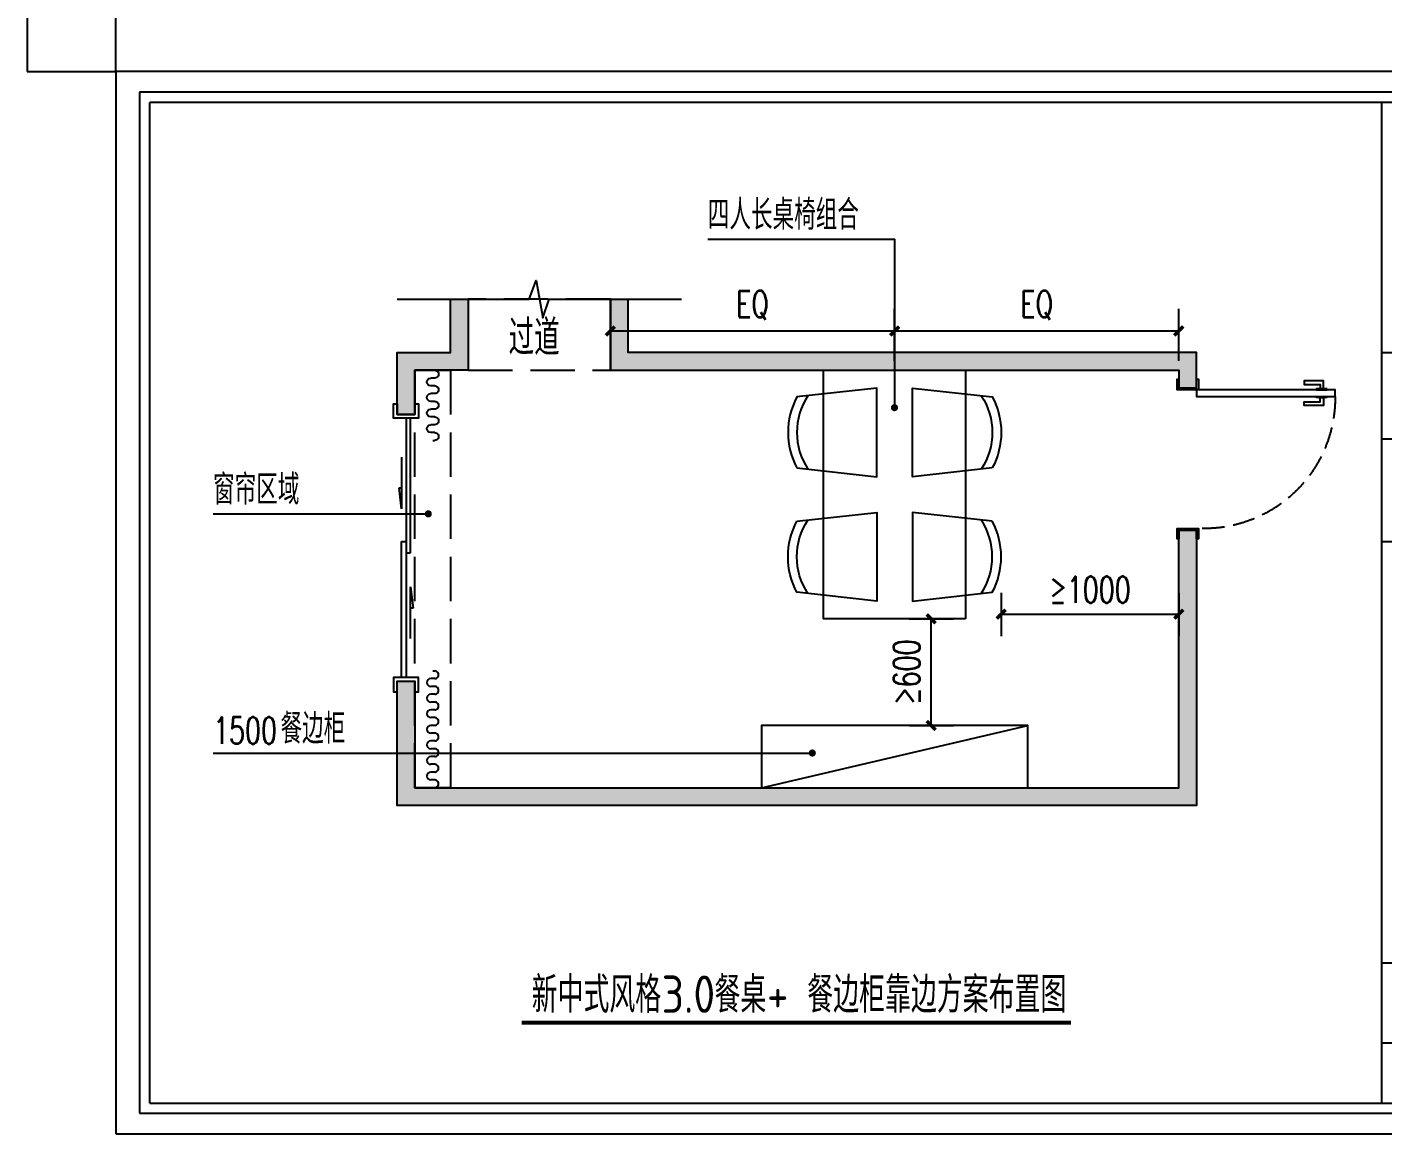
# Model space of a CAD drawing. Extents: x -39284 to 61125, y -120535 to -93658.
# Drawn here: x 24600 to 32232, y -119499 to -113269 of the extents above; entities that cross this region are included whole.
import ezdxf

# ---------------------------------------------------------------- set-up
doc = ezdxf.new("R2010")
doc.units = 0
doc.header["$LTSCALE"] = 1000
doc.header["$MEASUREMENT"] = 0
doc.linetypes.add('DASH', pattern=[0.35, 0.25, -0.1])
for name, color, linetype in [('DIM_SYMB', 3, 'Continuous'), ('DS-DRAPERY', 32, 'Continuous'), ('PM-家具', 146, 'Continuous'), ('PUB_DIM', 3, 'Continuous'), ('PUB_TEXT', 7, 'Continuous'), ('WALL', 255, 'Continuous'), ('WINDOW', 4, 'Continuous')]:
    doc.layers.add(name, color=color, linetype=linetype)
doc.styles.add('_TCH_DIM', font='SIMPLEX', dxfattribs={"bigfont": 'GBCBIG'})
doc.styles.add('_TCH_DIM_T3', font='SIMPLEX', dxfattribs={"width": 0.705882, "bigfont": 'GBCBIG'})
doc.styles.get("Standard").update_dxf_attribs({"font": 'gbenor.shx', "bigfont": 'gbcbig.shx'})
doc.dimstyles.new('_TCH_ARCH&&50', dxfattribs={"dimtxt": 148.75, "dimasz": 50, "dimexe": 125, "dimexo": 150, "dimgap": 63.125, "dimtad": 1, "dimdec": 0, "dimzin": 0, "dimdsep": 46, "dimtxsty": '_TCH_DIM_T3', "dimblk": 'ARCHTICK', "dimcen": 0.09, "dimclrt": 7, "dimazin": 2, "dimtfac": 1, "dimtdec": 0, "dimtix": 1, "dimtmove": 2, "dimatfit": 3, "dimfxl": 50, "dimtolj": 1, "dimtzin": 0, "dimarcsym": 0})

# ---------------------------------------------------------------- blocks, each defined once
blk = doc.blocks.new('餐厅摆放方案图框')
at = {"color": 251}
for p, q in [((25027, 17757), (372, 17757)), ((372, 17757), (372, 493)), ((372, 493), (25027, 493))]:
    blk.add_line(p, q, dxfattribs=at)
for p, q in [((24853, 17583), (546, 17583)), ((546, 667), (546, 17583)), ((21376, 667), (21376, 17583)), ((21376, 13356), (24853, 13356)), ((21376, 11898), (24853, 11898)), ((21376, 10159), (24853, 10159)), ((21376, 3039), (24853, 3039)), ((21376, 1686), (24853, 1686)), ((546, 667), (24853, 667))]:
    blk.add_line(p, q)
blk.add_lwpolyline([(-25, 145), (25375, 145), (25375, 18105), (-25, 18105)], close=True)
blk = doc.blocks.new('餐椅')
at = {"linetype": 'Continuous'}
blk.add_lwpolyline([(-37122.2, -100189.9), (-36672.2, -100239.9), (-36672.2, -99739.9), (-37122.2, -99789.9, 0.25)], format="xyb", close=True, dxfattribs=at)
at = {"color": 251, "linetype": 'Continuous'}
blk.add_arc((-36747.2, -99989.9), 375, 146.51087, 213.48913, dxfattribs=at)
blk = doc.blocks.new('table003')
at = {"layer": 'PM-家具'}
blk.add_lwpolyline([(-36972.2, -99097.2), (-36172.2, -99097.2), (-36172.2, -100497.2), (-36972.2, -100497.2)], close=True, dxfattribs=at)
blk.add_blockref('餐椅', (0, 542.7), dxfattribs=at)
at = {"layer": 'PM-家具', "xscale": -1}
blk.add_blockref('餐椅', (-73144.4, 542.7), dxfattribs=at)
at = {"layer": 'PM-家具', "xscale": -1, "rotation": 180}
blk.add_blockref('餐椅', (0, -200137), dxfattribs=at)
at = {"layer": 'PM-家具', "rotation": 180}
blk.add_blockref('餐椅', (-73144.4, -200137), dxfattribs=at)
blk = doc.blocks.new('door-swing-single1')
at = {"color": 0, "linetype": 'ByBlock'}
for points in [[(10, -10), (10, 110), (-50, 110), (-50, 100), (0, 100)], [(0, 0), (0, 100)], [(0, 0), (-50, 0), (-50, -10), (10, -10)], [(10, 0), (48, 0), (48, -780), (10, -780), (10, -10)]]:
    blk.add_lwpolyline(points, dxfattribs=at)
for points in [[(800, 0), (800, 100), (850, 100), (850, 110), (790, 110), (790, -10), (850, -10), (850, 0)], [(5, -715), (-40, -715), (-40, -605), (-20, -605), (-20, -695), (5, -695)], [(53, -715), (98, -715), (98, -605), (78, -605), (78, -695), (53, -695)], [(5, -735), (5, -675), (10, -675), (10, -735)], [(53, -735), (53, -675), (48, -675), (48, -735)]]:
    blk.add_lwpolyline(points, close=True, dxfattribs=at)
at = {"color": 250, "linetype": 'DASH', "ltscale": 0.5}
blk.add_arc((53.8, -42.6), 737.4, 269.54749, 3.31294, dxfattribs=at)
blk = doc.blocks.new('$DorLib2D$00000131')
at = {"color": 0, "linetype": 'Continuous'}
for p, q in [((0.15, 0.125), (0.2319, 0.1973)), ((0.2319, 0.1973), (0.2319, 0.125)), ((-0.5, 0.125), (-0.5, 0)), ((0.0192, 0.125), (-0.5, 0.125)), ((0.0192, 0), (0.0192, 0.125)), ((0.35, 0.125), (0.15, 0.125)), ((-0.5, 0), (0.0192, 0)), ((-0.024, 0), (0.5, 0)), ((-0.024, -0.125), (-0.024, 0)), ((0.5, 0), (0.5, -0.125)), ((-0.35, -0.125), (-0.15, -0.125)), ((-0.2319, -0.1973), (-0.2319, -0.125)), ((-0.15, -0.125), (-0.2319, -0.1973)), ((0.5, -0.125), (-0.024, -0.125))]:
    blk.add_line(p, q, dxfattribs=at)
blk = doc.blocks.new('小窗帘')
for p, q in [((-24810.9, -110120.2), (-24832.8, -110120.2)), ((-24821.8, -110076.3), (-24810.9, -110076.3)), ((-24810.9, -110164), (-24832.8, -110164)), ((-24810.9, -110207.9), (-24832.8, -110207.9)), ((-24810.9, -110251.7), (-24832.8, -110251.7)), ((-24810.9, -110295.6), (-24832.8, -110295.6)), ((-24810.9, -110339.4), (-24832.8, -110339.4)), ((-24810.9, -110383.3), (-24832.8, -110383.3)), ((-24810.9, -110427.1), (-24832.8, -110427.1)), ((-24810.9, -110470.9), (-24832.8, -110470.9))]:
    blk.add_line(p, q)
blk.add_lwpolyline([(-24821.8, -110076.3, 0, 0, 0), (-24821.8, -109983.4, 41.1, 0, 0), (-24821.8, -109934.1, 0, 0, 0)], format="xyseb")
for centre, start, end in [((-24832.8, -110142.1), 90, 270), ((-24810.9, -110098.3), 270, 90.00016), ((-24832.8, -110229.8), 90, 270), ((-24810.9, -110186), 270, 90.00016), ((-24810.9, -110273.6), 270, 90.00016), ((-24832.8, -110317.5), 90, 270), ((-24810.9, -110361.3), 270, 90.00016), ((-24832.8, -110405.2), 90, 270), ((-24810.9, -110449), 270, 90.00016)]:
    blk.add_arc(centre, 21.9, start, end)
blk = doc.blocks.new('B14-1')
for p, q in [((-933, 124), (-933, 148)), ((-837, 148), (-837, 100)), ((-741, 148), (-741, 100)), ((-645, 148), (-645, 100)), ((-549, 148), (-549, 100)), ((-453, 148), (-453, 100)), ((-357, 148), (-357, 100)), ((-261, 148), (-261, 100)), ((-165, 148), (-165, 100)), ((-69, 148), (-69, 100)), ((27, 148), (27, 100)), ((123, 148), (123, 100)), ((219, 148), (219, 100)), ((315, 148), (315, 100)), ((411, 148), (411, 100)), ((507, 148), (507, 100))]:
    blk.add_line(p, q)
blk.add_lwpolyline([(-933, 124, 0, 0, 0), (-1137, 124, 90, 0, 0), (-1245, 124, 0, 0, 0)], format="xyseb")
for centre, start, end in [((-885, 148), 360, 180.0002), ((-693, 148), 360, 180.0002), ((-501, 148), 360, 180.0002), ((-309, 148), 360, 180.0002), ((-117, 148), 360, 180.0002), ((75, 148), 0, 180.0002), ((267, 148), 0, 180.0002), ((459, 148), 0, 180.0002), ((-789, 100), 180, 360), ((-597, 100), 180, 360), ((-405, 100), 180, 360), ((-213, 100), 180, 360), ((-21, 100), 180, 0), ((171, 100), 180, 0), ((363, 100), 180, 0)]:
    blk.add_arc(centre, 48, start, end)
blk = doc.blocks.new('_ArchTick')
at = {"color": 0, "linetype": 'ByBlock', "const_width": 0.4}
blk.add_lwpolyline([(-0.5, -0.5), (0.5, 0.5)], dxfattribs=at)
blk = doc.blocks.new('*D19')
at = {"layer": 'Defpoints', "color": 0, "transparency": 16777216}
for p in [(29483.3, -114979.3), (27883.3, -115297.3), (29483.3, -115297.3)]:
    blk.add_point(p, dxfattribs=at)
at = {"layer": 'PUB_DIM', "color": 0, "lineweight": -2, "transparency": 16777216}
for p, q in [((27883.3, -115147.3), (27883.3, -114854.3)), ((29483.3, -115147.3), (29483.3, -114854.3)), ((27883.3, -114979.3), (29483.3, -114979.3))]:
    blk.add_line(p, q, dxfattribs=at)
at = {"layer": 'PUB_DIM', "color": 0, "lineweight": -2, "transparency": 16777216, "xscale": 50, "yscale": 50, "zscale": 50, "rotation": 180}
blk.add_blockref('_ArchTick', (27883.3, -114979.3), dxfattribs=at)
at = {"layer": 'PUB_DIM', "color": 0, "lineweight": -2, "transparency": 16777216, "xscale": 50, "yscale": 50, "zscale": 50}
blk.add_blockref('_ArchTick', (29483.3, -114979.3), dxfattribs=at)
at = {"layer": 'PUB_DIM', "color": 7, "transparency": 16777216, "insert": (28683.3, -114834.7), "char_height": 148.75, "attachment_point": 5, "style": '_TCH_DIM_T3'}
blk.add_mtext('\\A1;EQ', dxfattribs=at)
blk = doc.blocks.new('*D20')
at = {"layer": 'Defpoints', "color": 0, "transparency": 16777216}
for p in [(31083.3, -114979.3), (29483.3, -115297.3), (31083.3, -115297.3)]:
    blk.add_point(p, dxfattribs=at)
at = {"layer": 'PUB_DIM', "color": 0, "lineweight": -2, "transparency": 16777216}
for p, q in [((29483.3, -115147.3), (29483.3, -114854.3)), ((31083.3, -115147.3), (31083.3, -114854.3)), ((29483.3, -114979.3), (31083.3, -114979.3))]:
    blk.add_line(p, q, dxfattribs=at)
at = {"layer": 'PUB_DIM', "color": 0, "lineweight": -2, "transparency": 16777216, "xscale": 50, "yscale": 50, "zscale": 50, "rotation": 180}
blk.add_blockref('_ArchTick', (29483.3, -114979.3), dxfattribs=at)
at = {"layer": 'PUB_DIM', "color": 0, "lineweight": -2, "transparency": 16777216, "xscale": 50, "yscale": 50, "zscale": 50}
blk.add_blockref('_ArchTick', (31083.3, -114979.3), dxfattribs=at)
at = {"layer": 'PUB_DIM', "color": 7, "transparency": 16777216, "insert": (30283.3, -114834.7), "char_height": 148.75, "attachment_point": 5, "style": '_TCH_DIM_T3'}
blk.add_mtext('\\A1;EQ', dxfattribs=at)
blk = doc.blocks.new('*D21')
at = {"layer": 'Defpoints', "color": 0, "transparency": 16777216}
for p in [(30083.3, -116304.2), (31083.3, -116304.2), (31083.3, -116573.2)]:
    blk.add_point(p, dxfattribs=at)
at = {"layer": 'PUB_DIM', "color": 0, "lineweight": -2, "transparency": 16777216}
for p, q in [((30083.3, -116454.2), (30083.3, -116698.2)), ((31083.3, -116454.2), (31083.3, -116698.2)), ((30083.3, -116573.2), (31083.3, -116573.2))]:
    blk.add_line(p, q, dxfattribs=at)
at = {"layer": 'PUB_DIM', "color": 0, "lineweight": -2, "transparency": 16777216, "xscale": 50, "yscale": 50, "zscale": 50, "rotation": 180}
blk.add_blockref('_ArchTick', (30083.3, -116573.2), dxfattribs=at)
at = {"layer": 'PUB_DIM', "color": 0, "lineweight": -2, "transparency": 16777216, "xscale": 50, "yscale": 50, "zscale": 50}
blk.add_blockref('_ArchTick', (31083.3, -116573.2), dxfattribs=at)
at = {"layer": 'PUB_DIM', "color": 7, "transparency": 16777216, "insert": (30583.3, -116435.7), "char_height": 148.75, "attachment_point": 5, "style": '_TCH_DIM_T3'}
blk.add_mtext('\\A1;≥1000', dxfattribs=at)
blk = doc.blocks.new('*D22')
at = {"layer": 'Defpoints', "color": 0, "transparency": 16777216}
for p in [(29415.8, -116600.4), (29689.1, -116600.4), (29415.8, -117200.4)]:
    blk.add_point(p, dxfattribs=at)
at = {"layer": 'PUB_DIM', "color": 0, "lineweight": -2, "transparency": 16777216}
for p, q in [((29565.8, -116600.4), (29814.1, -116600.4)), ((29689.1, -117200.4), (29689.1, -116600.4)), ((29565.8, -117200.4), (29814.1, -117200.4))]:
    blk.add_line(p, q, dxfattribs=at)
at = {"layer": 'PUB_DIM', "color": 0, "lineweight": -2, "transparency": 16777216, "xscale": 50, "yscale": 50, "zscale": 50}
for p, rotation in [((29689.1, -116600.4), 90), ((29689.1, -117200.4), 270)]:
    blk.add_blockref('_ArchTick', p, dxfattribs=dict(at, rotation=rotation))
at = {"layer": 'PUB_DIM', "color": 7, "transparency": 16777216, "insert": (29551.6, -116900.4), "char_height": 148.75, "attachment_point": 5, "rotation": 90, "style": '_TCH_DIM_T3'}
blk.add_mtext('\\A1;≥600', dxfattribs=at)

msp = doc.modelspace()

# ---------------------------------------------------------------- hatches: boundary and pattern name
at = {"layer": 'WALL'}
h = msp.add_hatch(dxfattribs=at)
h.set_pattern_fill('钢筋混凝土', color=251, scale=10, angle=180)
h.set_pattern_definition([(225, (0, 0), (17.6776695, -17.6776695), []), (230, (0, 0), (-71.726018, 6.275213), [7.5, -82.5]), (175, (0, 0), (13.875133, -75.219213), [6, -66]), (280.4514, (-5.98, 0.52), (-57.85094, -68.943954), [6.37402, -70.11421]), (226.1842, (-2e-15, -20), (-106.724105, 16.5519), [11.25, -123.75]), (276.6356, (-8.89, -18.62), (-93.46627, -97.41179), [9.56103, -105.1713]), (171.1842, (-2e-15, -20), (-93.46619, -97.41186), [9, -99]), (201, (-10, -15), (-59.690705, 40.26189), [7.5, -82.5]), (146, (-10, -15), (-24.331533, -72.515005), [6, -66]), (251.4514, (-14.974, -11.645), (-84.022263, -32.25305), [6.37402, -70.11421]), (217.5, (0, 0), (-1.2159855, -33.2893854), [0, -65.2, 0, -67, 0, -66.25]), (187.5, (0, 0), (-26.306954, -39.441171), [0, -38.2, 0, -63.7, 0, -25.25]), (147.5, (22.3, -3e-15), (-53.3822436, 2.255487), [0, -25, 0, -78, 0, -103.5]), (137.5, (32.3, -4e-15), (-58.318617, -10.010498), [0, -32.5, 0, -51.8, 0, -73.5])])
h.paths.add_polyline_path([(27083.3, -114800.4), (26983.3, -114800.4), (26983.3, -115100.4), (26683.3, -115100.4), (26683.3, -115450.4), (26783.3, -115450.4), (26783.3, -115200.4), (26983.3, -115200.4), (27083.3, -115200.4)])
h.paths.add_polyline_path([(31183.3, -115100.4), (27983.3, -115100.4), (27983.3, -114800.4), (27883.3, -114800.4), (27883.3, -115200.4), (31083.3, -115200.4), (31083.3, -115300.4), (31183.3, -115300.4), (31183.3, -115250.4)])
h.paths.add_polyline_path([(31183.3, -116100.4), (31083.3, -116100.4), (31083.3, -116150.4), (31083.3, -117550.4), (26783.3, -117550.4), (26783.3, -116950.4), (26683.3, -116950.4), (26683.3, -117010.4), (26683.3, -117650.4), (31183.3, -117650.4)])

# ---------------------------------------------------------------- linework, layer by layer
for points in [[(24600, -113518.7), (25100, -113518.7), (25100, -113018.7), (24600, -113018.7)], [(26683.3, -116950.4), (26783.3, -116950.4), (26783.3, -117550.4), (31083.3, -117550.4), (31083.3, -116100.4), (31183.3, -116100.4), (31183.3, -117650.4), (26683.3, -117650.4)]]:
    msp.add_lwpolyline(points, close=True)
for points in [[(26683.3, -115450.4), (26683.3, -115100.4), (26983.3, -115100.4), (26983.3, -114800.4)], [(27083.3, -114800.4), (27083.3, -115200.4), (26783.3, -115200.4), (26783.3, -115450.4), (26683.3, -115450.4)], [(27883.3, -114800.4), (27883.3, -115200.4), (31083.3, -115200.4), (31083.3, -115300.4), (31183.3, -115300.4), (31183.3, -115100.4), (27983.3, -115100.4), (27983.3, -114800.4)]]:
    msp.add_lwpolyline(points)
at = {"color": 250, "linetype": 'DASH'}
msp.add_lwpolyline([(27083.3, -115200.4), (27883.3, -115200.4), (27883.3, -114800.4), (27083.3, -114800.4)], close=True, dxfattribs=at)
at = {"layer": 'DIM_SYMB'}
for points in [[(28431.9, -114462.3), (29482.8, -114462.3), (29482.8, -115411)], [(26683.3, -114800.4), (27427.1, -114800.4), (27465.3, -114695.4), (27502.3, -114905.4), (27539.6, -114800.4), (28283.3, -114800.4)], [(25646.6, -116008.8), (26504.1, -116008.8), (26858.1, -116008.8)], [(25646.6, -117355.2), (26504.1, -117355.2), (29020.1, -117355.2)]]:
    msp.add_lwpolyline(points, dxfattribs=at)
at = {"layer": 'DIM_SYMB', "const_width": 20}
for points in [[(29482.8, -115401, 1), (29482.8, -115421, 1)], [(26848.1, -116008.8, 1), (26868.1, -116008.8, 1)], [(29010.1, -117355.2, 1), (29030.1, -117355.2, 1)]]:
    msp.add_lwpolyline(points, format="xyb", close=True, dxfattribs=at)
at = {"layer": 'DIM_SYMB', "const_width": 21}
msp.add_lwpolyline([(27383.9, -118873.3), (30477.1, -118873.3)], dxfattribs=at)
at = {"layer": 'PM-家具', "color": 251}
msp.add_line((28733.3, -117550.4), (30233.3, -117200.4), dxfattribs=at)
at = {"layer": 'PM-家具'}
for points in [[(26683.3, -115390.4), (26683.3, -115450.4), (26783.3, -115450.4), (26783.3, -115390.4), (26803.3, -115390.4), (26803.3, -115470.4), (26663.3, -115470.4), (26663.3, -115390.4), (26683.3, -115390.4)], [(26683.3, -117010.4), (26683.3, -116950.4), (26783.3, -116950.4), (26783.3, -117010.4), (26803.3, -117010.4), (26803.3, -116930.4), (26663.3, -116930.4), (26663.3, -117010.4), (26683.3, -117010.4)]]:
    msp.add_lwpolyline(points, dxfattribs=at)
msp.add_lwpolyline([(28733.3, -117550.4), (30233.3, -117550.4), (30233.3, -117200.4), (28733.3, -117200.4)], close=True, dxfattribs=at)
at = {"layer": 'WALL', "color": 251, "linetype": 'DASH'}
msp.add_lwpolyline([(26783.3, -115200.4), (26983.3, -115200.4), (26983.3, -117550.4), (26783.3, -117550.4)], close=True, dxfattribs=at)

# ---------------------------------------------------------------- block references
at = {"xscale": 0.3330153595476334, "yscale": 0.3330153595476334, "zscale": 0.3330153595476334}
msp.add_blockref('餐厅摆放方案图框', (25108.3, -119547.8), dxfattribs=at)
at = {"layer": 'DS-DRAPERY', "xscale": -1, "rotation": 180}
msp.add_blockref('小窗帘', (51705.2, -225671.3), dxfattribs=at)
at = {"layer": 'DS-DRAPERY', "xscale": 0.4567057112649336, "yscale": 0.4567057112649336, "zscale": 0.4567057112649336, "rotation": 270}
msp.add_blockref('B14-1', (26826.7, -117318.9), dxfattribs=at)
at = {"layer": 'PM-家具', "rotation": 180}
msp.add_blockref('table003', (-7088.9, -215697.6), dxfattribs=at)
at = {"layer": 'PM-家具', "xscale": -1, "rotation": 90}
msp.add_blockref('door-swing-single1', (31183.3, -115300.4), dxfattribs=at)
at = {"layer": 'WINDOW', "xscale": 1460, "yscale": 200, "zscale": 1460, "rotation": 270}
msp.add_blockref('$DorLib2D$00000131', (26733.3, -116200.4), dxfattribs=at)

# ---------------------------------------------------------------- texts
at = {"insert": (27310.2, -114917.3), "char_height": 200, "attachment_point": 1}
msp.add_mtext_dynamic_manual_height_columns('过道', width=489.446, gutter_width=1750, heights=[0], dxfattribs=at)
at = {"layer": 'PUB_TEXT', "style": '_TCH_DIM'}
for s, p in [('四人长桌椅组合', (28431.9, -114409.8)), ('窗帘区域', (25646.6, -115956.3)), ('餐边柜', (26026.6, -117302.7))]:
    msp.add_text(s, height=168.79, dxfattribs=at).set_placement(p)
at = {"layer": 'PUB_TEXT', "style": '_TCH_DIM', "width": 0.705882}
msp.add_text('1500', height=148.75, dxfattribs=at).set_placement((25646.6, -117302.7))
at = {"layer": 'PUB_TEXT'}
for s, height, p in [('新中式风格', 202.55, (27440.2, -118817.9)), ('餐桌', 202.55, (28469.5, -118817.9)), ('餐边柜靠边方案布置图', 202.55, (28991.9, -118817.9)), ('3.0', 210, (28172, -118817.9)), ('+', 210, (28764.4, -118817.9))]:
    msp.add_text(s, height=height, dxfattribs=at).set_placement(p)

# ---------------------------------------------------------------- dimensions: what is measured, and where the dimension line sits
at = {"layer": 'PUB_DIM'}
for p1, p2, distance, text, picture, middle in [((27883.3, -115297.3), (29483.3, -115297.3), 318.1, 'EQ', '*D19', (28683.3, -114834.7)), ((29483.3, -115297.3), (31083.3, -115297.3), 318.1, 'EQ', '*D20', (30283.3, -114834.7)), ((30083.3, -116304.2), (31083.3, -116304.2), -269, '≥1000', '*D21', (30583.3, -116435.7)), ((29415.8, -117200.4), (29415.8, -116600.4), -273.3, '≥600', '*D22', (29551.6, -116900.4))]:
    dim = msp.add_aligned_dim(p1=p1, p2=p2, distance=distance, text=text, dimstyle='_TCH_ARCH&&50', dxfattribs=at)
    dim.commit()
    dim.dimension.update_dxf_attribs({"geometry": picture, "text_midpoint": middle})

doc.saveas('drawing.dxf')
